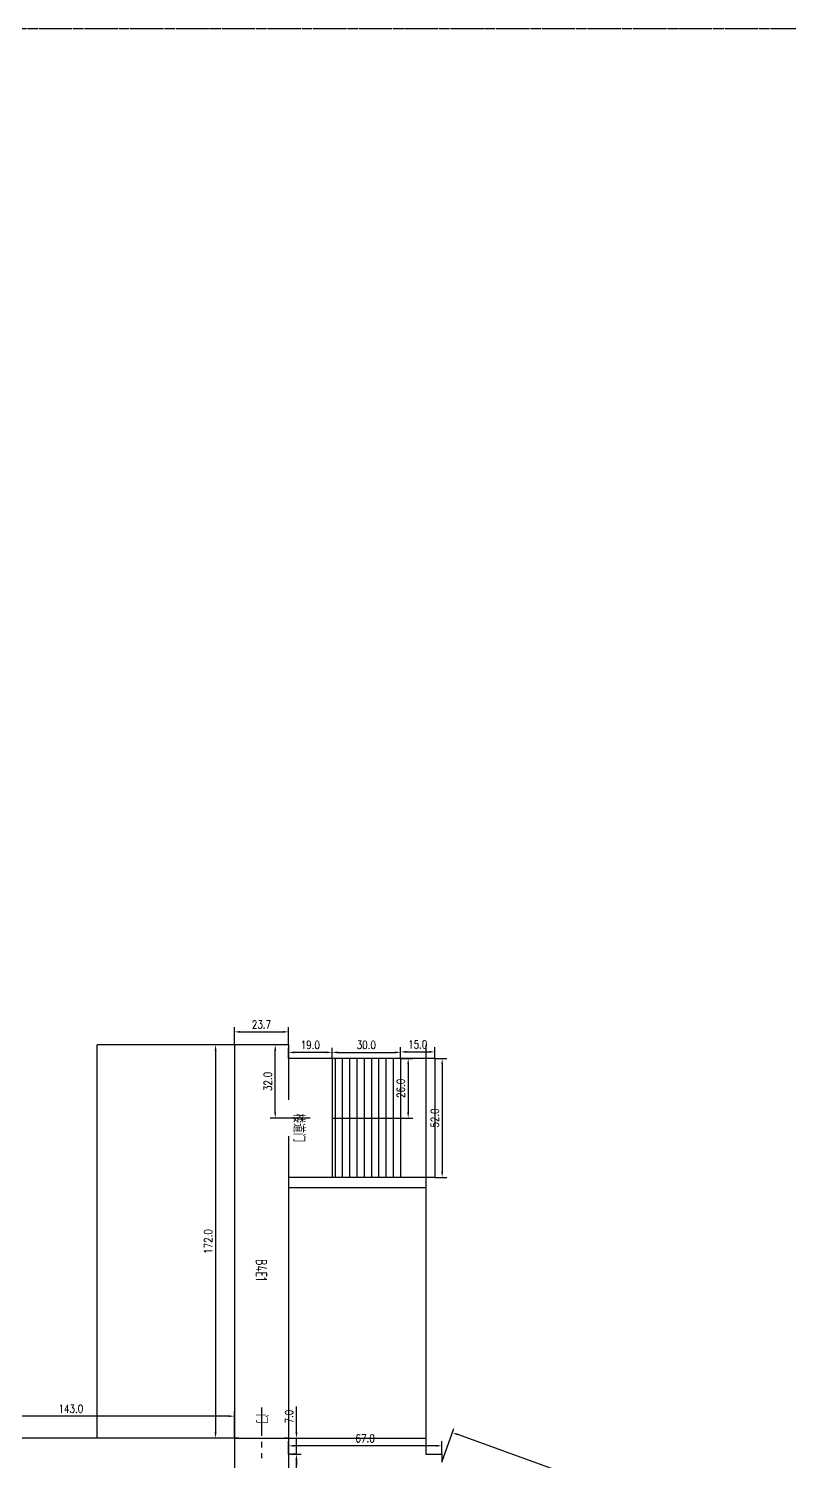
# Model space of a CAD drawing. Header units: millimetres. Extents: x -1254 to 4822, y -4397 to 16.
# Drawn here: x 2520 to 2853, y -627 to 0 of the extents above; entities that cross this region are included whole.
import ezdxf

# ---------------------------------------------------------------- set-up
doc = ezdxf.new("R2010")
doc.units = ezdxf.units.MM
doc.header["$LTSCALE"] = 10
doc.linetypes.add('CENTER', pattern=[2, 1.25, -0.25, 0.25, -0.25])
for name, color, linetype in [('1轮廓实线层', 7, 'Continuous'), ('2细线层', 6, 'Continuous'), ('3中心线层', 1, 'CENTER'), ('5剖面线层', 2, 'Continuous'), ('6文字层', 5, 'Continuous')]:
    doc.layers.add(name, color=color, linetype=linetype)
doc.layers.add('AM_5', color=3, linetype='Continuous', lineweight=25)
doc.styles.add('PC_TEXTSTYLE', font='gbenor.shx', dxfattribs={"width": 0.8, "bigfont": 'hzfs.shx'})
doc.styles.add('TH_GBDIM', font='romans.shx', dxfattribs={"width": 0.8, "bigfont": 'gbcbig.shx'})
doc.dimstyles.new('单位为厘米', dxfattribs={"dimtxt": 3.5, "dimasz": 2.5, "dimexe": 2, "dimexo": 0, "dimgap": 1.5, "dimtad": 1, "dimdec": 1, "dimzin": 0, "dimdsep": 46, "dimtxsty": 'TH_GBDIM', "dimcen": 2.5, "dimclrd": 1, "dimclre": 1, "dimclrt": 5, "dimadec": 0, "dimazin": 0, "dimtfac": 0.714286, "dimtdec": 1, "dimtmove": 0, "dimatfit": 3, "dimfxl": 1, "dimtzin": 0, "dimlwd": -1, "dimlwe": -1, "dimarcsym": 0})
doc.dimstyles.new('单位为厘米$0', dxfattribs={"dimtxt": 3.5, "dimasz": 2.5, "dimexe": 2, "dimexo": 0, "dimgap": 1.5, "dimtad": 1, "dimdec": 1, "dimzin": 0, "dimdsep": 46, "dimtxsty": 'TH_GBDIM', "dimcen": 2.5, "dimclrd": 1, "dimclre": 1, "dimclrt": 5, "dimadec": 0, "dimazin": 0, "dimtfac": 0.714286, "dimtdec": 1, "dimtmove": 0, "dimatfit": 3, "dimfxl": 1, "dimtzin": 0, "dimlwd": -1, "dimlwe": -1, "dimarcsym": 0})

# ---------------------------------------------------------------- blocks, each defined once
blk = doc.blocks.new('*D360')
at = {"layer": '1轮廓实线层', "color": 1, "transparency": 16777216}
for p, q in [((2609.87, -444.4), (2609.87, -436.72)), ((2633.57, -444.4), (2633.57, -436.72)), ((2612.37, -438.72), (2631.07, -438.72))]:
    blk.add_line(p, q, dxfattribs=at)
for points in [[(2612.37, -438.31), (2612.37, -439.14), (2609.87, -438.72)], [(2631.07, -438.31), (2631.07, -439.14), (2633.57, -438.72)]]:
    blk.add_solid(points, dxfattribs=at)
at = {"layer": 'Defpoints', "color": 0, "transparency": 16777216}
for p in [(2609.87, -444.4), (2633.57, -438.72), (2633.57, -444.4)]:
    blk.add_point(p, dxfattribs=at)
at = {"layer": '1轮廓实线层', "color": 5, "transparency": 16777216, "insert": (2621.72, -435.47), "char_height": 3.5, "attachment_point": 5, "style": 'TH_GBDIM'}
blk.add_mtext('23.7', dxfattribs=at)
blk = doc.blocks.new('*D361')
at = {"layer": '1轮廓实线层', "color": 1, "transparency": 16777216}
for p, q in [((2633.57, -444.4), (2625.73, -444.4)), ((2627.73, -473.9), (2627.73, -446.9)), ((2633.57, -476.4), (2625.73, -476.4))]:
    blk.add_line(p, q, dxfattribs=at)
for points in [[(2627.32, -446.9), (2628.15, -446.9), (2627.73, -444.4)], [(2627.32, -473.9), (2628.15, -473.9), (2627.73, -476.4)]]:
    blk.add_solid(points, dxfattribs=at)
at = {"layer": 'Defpoints', "color": 0, "transparency": 16777216}
for p in [(2627.73, -444.4), (2633.57, -444.4), (2633.57, -476.4)]:
    blk.add_point(p, dxfattribs=at)
at = {"layer": '1轮廓实线层', "color": 5, "transparency": 16777216, "insert": (2624.48, -460.4), "char_height": 3.5, "attachment_point": 5, "rotation": 90, "style": 'TH_GBDIM'}
blk.add_mtext('32.0', dxfattribs=at)
blk = doc.blocks.new('*D362')
at = {"layer": '1轮廓实线层', "color": 1, "transparency": 16777216}
for p, q in [((2633.57, -450.4), (2633.57, -445.69)), ((2650.07, -447.69), (2636.07, -447.69)), ((2652.57, -450.4), (2652.57, -445.69))]:
    blk.add_line(p, q, dxfattribs=at)
for points in [[(2636.07, -447.27), (2636.07, -448.11), (2633.57, -447.69)], [(2650.07, -447.27), (2650.07, -448.11), (2652.57, -447.69)]]:
    blk.add_solid(points, dxfattribs=at)
at = {"layer": 'Defpoints', "color": 0, "transparency": 16777216}
for p in [(2633.57, -447.69), (2633.57, -450.4), (2652.57, -450.4)]:
    blk.add_point(p, dxfattribs=at)
at = {"layer": '1轮廓实线层', "color": 5, "transparency": 16777216, "insert": (2643.07, -444.44), "char_height": 3.5, "attachment_point": 5, "style": 'TH_GBDIM'}
blk.add_mtext('19.0', dxfattribs=at)
blk = doc.blocks.new('*D363')
at = {"layer": '1轮廓实线层', "color": 1, "transparency": 16777216}
for p, q in [((2652.57, -450.4), (2652.57, -445.69)), ((2655.07, -447.69), (2680.07, -447.69)), ((2682.57, -450.4), (2682.57, -445.69))]:
    blk.add_line(p, q, dxfattribs=at)
for points in [[(2655.07, -447.27), (2655.07, -448.11), (2652.57, -447.69)], [(2680.07, -447.27), (2680.07, -448.11), (2682.57, -447.69)]]:
    blk.add_solid(points, dxfattribs=at)
at = {"layer": 'Defpoints', "color": 0, "transparency": 16777216}
for p in [(2652.57, -450.4), (2682.57, -447.69), (2682.57, -450.4)]:
    blk.add_point(p, dxfattribs=at)
at = {"layer": '1轮廓实线层', "color": 5, "transparency": 16777216, "insert": (2667.57, -444.44), "char_height": 3.5, "attachment_point": 5, "style": 'TH_GBDIM'}
blk.add_mtext('30.0', dxfattribs=at)
blk = doc.blocks.new('*D364')
at = {"layer": '1轮廓实线层', "color": 1, "transparency": 16777216}
for p, q in [((2682.57, -450.4), (2687.89, -450.4)), ((2685.89, -452.9), (2685.89, -473.9)), ((2682.57, -476.4), (2687.89, -476.4))]:
    blk.add_line(p, q, dxfattribs=at)
for points in [[(2685.47, -452.9), (2686.31, -452.9), (2685.89, -450.4)], [(2685.47, -473.9), (2686.31, -473.9), (2685.89, -476.4)]]:
    blk.add_solid(points, dxfattribs=at)
at = {"layer": 'Defpoints', "color": 0, "transparency": 16777216}
for p in [(2682.57, -450.4), (2682.57, -476.4), (2685.89, -476.4)]:
    blk.add_point(p, dxfattribs=at)
at = {"layer": '1轮廓实线层', "color": 5, "transparency": 16777216, "insert": (2682.64, -463.4), "char_height": 3.5, "attachment_point": 5, "rotation": 90, "style": 'TH_GBDIM'}
blk.add_mtext('26.0', dxfattribs=at)
blk = doc.blocks.new('*D365')
at = {"layer": '1轮廓实线层', "color": 1, "transparency": 16777216}
for p, q in [((2697.57, -450.4), (2702.75, -450.4)), ((2700.75, -452.9), (2700.75, -499.9)), ((2697.57, -502.4), (2702.75, -502.4))]:
    blk.add_line(p, q, dxfattribs=at)
for points in [[(2700.33, -452.9), (2701.16, -452.9), (2700.75, -450.4)], [(2700.33, -499.9), (2701.16, -499.9), (2700.75, -502.4)]]:
    blk.add_solid(points, dxfattribs=at)
at = {"layer": 'Defpoints', "color": 0, "transparency": 16777216}
for p in [(2697.57, -450.4), (2697.57, -502.4), (2700.75, -502.4)]:
    blk.add_point(p, dxfattribs=at)
at = {"layer": '1轮廓实线层', "color": 5, "transparency": 16777216, "insert": (2697.5, -476.4), "char_height": 3.5, "attachment_point": 5, "rotation": 90, "style": 'TH_GBDIM'}
blk.add_mtext('52.0', dxfattribs=at)
blk = doc.blocks.new('*D366')
at = {"layer": '1轮廓实线层', "color": 1, "transparency": 16777216}
for p, q in [((2682.57, -450.4), (2682.57, -445.48)), ((2685.07, -447.48), (2695.07, -447.48)), ((2697.57, -450.4), (2697.57, -445.48))]:
    blk.add_line(p, q, dxfattribs=at)
for points in [[(2685.07, -447.06), (2685.07, -447.9), (2682.57, -447.48)], [(2695.07, -447.06), (2695.07, -447.9), (2697.57, -447.48)]]:
    blk.add_solid(points, dxfattribs=at)
at = {"layer": 'Defpoints', "color": 0, "transparency": 16777216}
for p in [(2682.57, -450.4), (2697.57, -447.48), (2697.57, -450.4)]:
    blk.add_point(p, dxfattribs=at)
at = {"layer": '1轮廓实线层', "color": 5, "transparency": 16777216, "insert": (2690.07, -444.23), "char_height": 3.5, "attachment_point": 5, "style": 'TH_GBDIM'}
blk.add_mtext('15.0', dxfattribs=at)
blk = doc.blocks.new('*D367')
at = {"layer": '1轮廓实线层', "color": 1, "transparency": 16777216}
for p, q in [((2609.87, -444.4), (2599.65, -444.4)), ((2601.65, -446.9), (2601.65, -613.9)), ((2609.87, -616.4), (2599.65, -616.4))]:
    blk.add_line(p, q, dxfattribs=at)
for points in [[(2601.23, -446.9), (2602.07, -446.9), (2601.65, -444.4)], [(2601.23, -613.9), (2602.07, -613.9), (2601.65, -616.4)]]:
    blk.add_solid(points, dxfattribs=at)
at = {"layer": 'Defpoints', "color": 0, "transparency": 16777216}
for p in [(2609.87, -444.4), (2601.65, -616.4), (2609.87, -616.4)]:
    blk.add_point(p, dxfattribs=at)
at = {"layer": '1轮廓实线层', "color": 5, "transparency": 16777216, "insert": (2598.4, -530.4), "char_height": 3.5, "attachment_point": 5, "rotation": 90, "style": 'TH_GBDIM'}
blk.add_mtext('172.0', dxfattribs=at)
blk = doc.blocks.new('*D369')
at = {"layer": '1轮廓实线层', "color": 1, "transparency": 16777216}
for p, q in [((2637.01, -613.9), (2637.01, -602.53)), ((2633.57, -616.4), (2639.01, -616.4)), ((2637.01, -623.4), (2637.01, -616.4)), ((2634.42, -623.4), (2639.01, -623.4)), ((2637.01, -625.9), (2637.01, -628.4))]:
    blk.add_line(p, q, dxfattribs=at)
for points in [[(2636.59, -613.9), (2637.43, -613.9), (2637.01, -616.4)], [(2636.59, -625.9), (2637.43, -625.9), (2637.01, -623.4)]]:
    blk.add_solid(points, dxfattribs=at)
at = {"layer": 'Defpoints', "color": 0, "transparency": 16777216}
for p in [(2633.57, -616.4), (2637.01, -616.4), (2634.42, -623.4)]:
    blk.add_point(p, dxfattribs=at)
at = {"layer": '1轮廓实线层', "color": 5, "transparency": 16777216, "insert": (2633.76, -606.97), "char_height": 3.5, "attachment_point": 5, "rotation": 90, "style": 'TH_GBDIM'}
blk.add_mtext('7.0', dxfattribs=at)
blk = doc.blocks.new('*D370')
at = {"layer": '1轮廓实线层', "color": 1, "transparency": 16777216}
for p, q in [((2637.1, -623.4), (2635.01, -623.4)), ((2637.01, -665.9), (2637.01, -625.9)), ((2637.01, -668.4), (2635.01, -668.4))]:
    blk.add_line(p, q, dxfattribs=at)
for points in [[(2636.59, -625.9), (2637.43, -625.9), (2637.01, -623.4)], [(2636.59, -665.9), (2637.43, -665.9), (2637.01, -668.4)]]:
    blk.add_solid(points, dxfattribs=at)
at = {"layer": 'Defpoints', "color": 0, "transparency": 16777216}
for p in [(2637.01, -623.4), (2637.1, -623.4), (2637.01, -668.4)]:
    blk.add_point(p, dxfattribs=at)
at = {"layer": '1轮廓实线层', "color": 5, "transparency": 16777216, "insert": (2633.76, -645.9), "char_height": 3.5, "attachment_point": 5, "rotation": 90, "style": 'TH_GBDIM'}
blk.add_mtext('45.0', dxfattribs=at)
blk = doc.blocks.new('*D394')
at = {"layer": '1轮廓实线层', "color": 1, "transparency": 16777216}
for p, q in [((2466.87, -616.4), (2466.87, -604.78)), ((2607.37, -606.78), (2469.37, -606.78)), ((2609.87, -616.4), (2609.87, -604.78))]:
    blk.add_line(p, q, dxfattribs=at)
for points in [[(2469.37, -606.36), (2469.37, -607.19), (2466.87, -606.78)], [(2607.37, -606.36), (2607.37, -607.19), (2609.87, -606.78)]]:
    blk.add_solid(points, dxfattribs=at)
at = {"layer": 'Defpoints', "color": 0, "transparency": 16777216}
for p in [(2466.87, -606.78), (2466.87, -616.4), (2609.87, -616.4)]:
    blk.add_point(p, dxfattribs=at)
at = {"layer": '1轮廓实线层', "color": 5, "transparency": 16777216, "insert": (2538.37, -603.53), "char_height": 3.5, "attachment_point": 5, "style": 'TH_GBDIM'}
blk.add_mtext('143.0', dxfattribs=at)
blk = doc.blocks.new('*D404')
at = {"layer": '1轮廓实线层', "color": 1, "transparency": 16777216}
for p, q in [((2633.57, -623.4), (2633.57, -617.73)), ((2698.07, -619.73), (2636.07, -619.73)), ((2700.57, -623.4), (2700.57, -617.73))]:
    blk.add_line(p, q, dxfattribs=at)
for points in [[(2636.07, -619.31), (2636.07, -620.15), (2633.57, -619.73)], [(2698.07, -619.31), (2698.07, -620.15), (2700.57, -619.73)]]:
    blk.add_solid(points, dxfattribs=at)
at = {"layer": 'Defpoints', "color": 0, "transparency": 16777216}
for p in [(2633.57, -619.73), (2633.57, -623.4), (2700.57, -623.4)]:
    blk.add_point(p, dxfattribs=at)
at = {"layer": '1轮廓实线层', "color": 5, "transparency": 16777216, "insert": (2667.07, -616.48), "char_height": 3.5, "attachment_point": 5, "style": 'TH_GBDIM'}
blk.add_mtext('67.0', dxfattribs=at)
blk = doc.blocks.new('*D405')
at = {"layer": '1轮廓实线层', "color": 1, "transparency": 16777216}
for p, q in [((2700.57, -626.9), (2705.91, -612.11)), ((3023.6, -729.03), (2707.58, -614.84)), ((3021.29, -742.79), (3026.64, -727.99))]:
    blk.add_line(p, q, dxfattribs=at)
for points in [[(2707.72, -614.44), (2707.44, -615.23), (2705.23, -613.99)], [(3023.75, -728.63), (3023.46, -729.42), (3025.96, -729.88)]]:
    blk.add_solid(points, dxfattribs=at)
at = {"layer": 'Defpoints', "color": 0, "transparency": 16777216}
for p in [(2705.23, -613.99), (2700.57, -626.9), (3021.29, -742.79)]:
    blk.add_point(p, dxfattribs=at)
at = {"layer": '1轮廓实线层', "color": 5, "transparency": 16777216, "insert": (2866.7, -668.87), "char_height": 3.5, "attachment_point": 5, "rotation": 340.13335, "style": 'TH_GBDIM'}
blk.add_mtext('{3390}{}{}', dxfattribs=at)
blk = doc.blocks.new('*D625')
at = {"layer": 'AM_5', "color": 1, "transparency": 16777216}
for p, q in [((3902.54, 0), (3924.51, 0)), ((3922.51, -1121.4), (3922.51, -2.5)), ((2266.87, -1123.9), (3924.51, -1123.9))]:
    blk.add_line(p, q, dxfattribs=at)
for points in [[(3922.09, -2.5), (3922.92, -2.5), (3922.51, 0)], [(3922.09, -1121.4), (3922.92, -1121.4), (3922.51, -1123.9)]]:
    blk.add_solid(points, dxfattribs=at)
at = {"layer": 'Defpoints', "color": 0, "transparency": 16777216}
for p in [(3902.54, 0), (3922.51, 0), (2266.87, -1123.9)]:
    blk.add_point(p, dxfattribs=at)
at = {"layer": 'AM_5', "color": 5, "transparency": 16777216, "insert": (3919.26, -561.95), "char_height": 3.5, "attachment_point": 5, "rotation": 90, "style": 'TH_GBDIM'}
blk.add_mtext('1123.9', dxfattribs=at)

msp = doc.modelspace()

# ---------------------------------------------------------------- hatches: boundary and pattern name
at = {"layer": '5剖面线层'}
h = msp.add_hatch(dxfattribs=at)
h.set_pattern_fill('ANSI31', color=256, angle=225, style=0)
h.set_pattern_definition([(270, (-162.1797, -444.4), (3.175, -3e-15), [])])
h.paths.add_polyline_path([(2682.565, -476.4), (2682.565, -450.4), (2652.565, -450.4), (2652.565, -476.4)])
h.paths.add_polyline_path([(2682.565, -502.4), (2682.565, -476.4), (2652.565, -476.4), (2652.565, -502.4)])

# ---------------------------------------------------------------- linework, layer by layer
at = {"layer": '1轮廓实线层'}
for p, q in [((2549.862, -616.4), (2549.862, -444.4)), ((2609.865, -444.4), (2549.862, -444.4)), ((2609.865, -444.4), (2609.865, -616.4)), ((2633.565, -444.4), (2609.865, -444.4)), ((2633.565, -444.4), (2633.565, -468.4)), ((2693.66, -444.4), (2693.66, -613.33)), ((2652.565, -450.4), (2633.565, -450.4)), ((2652.565, -450.4), (2652.565, -502.4)), ((2682.565, -450.4), (2652.565, -450.4)), ((2682.565, -450.4), (2682.565, -502.4)), ((2697.565, -450.4), (2682.565, -450.4)), ((2697.565, -450.4), (2697.565, -502.4)), ((2652.565, -476.4), (2682.565, -476.4)), ((2633.565, -484.4), (2633.565, -637.9)), ((2697.565, -502.4), (2633.565, -502.4)), ((2693.569, -506.938), (2633.565, -506.938)), ((2693.66, -613.33), (2693.66, -623.4)), ((2609.865, -616.4), (2266.865, -616.4)), ((2611.715, -616.4), (2609.865, -616.4)), ((2633.565, -616.4), (2631.715, -616.4)), ((2633.565, -616.4), (2693.66, -616.4)), ((2634.419, -623.4), (2633.565, -623.4)), ((2693.66, -623.4), (2700.565, -623.4)), ((2700.565, -623.4), (2700.565, -626.9))]:
    msp.add_line(p, q, dxfattribs=at)
at = {"layer": '2细线层'}
for q in [(2633.565, -616.4), (2609.865, -673.4)]:
    msp.add_line((2609.865, -616.4), q, dxfattribs=at)
at = {"layer": '3中心线层'}
for p, q in [((-1253.587, 0), (4822.254, 0)), ((1784.333, 0), (3902.542, 0)), ((2643.076, -476.4), (2624.26, -476.4)), ((2621.715, -602.946), (2621.715, -625.178))]:
    msp.add_line(p, q, dxfattribs=at)

# ---------------------------------------------------------------- texts
at = {"layer": '6文字层', "char_height": 5, "attachment_point": 1, "rotation": 270, "style": 'PC_TEXTSTYLE'}
for s, insert in [('楼道门', (2640.592, -474.41)), ('B4E1', (2624.191, -538.072)), ('门', (2624.343, -605.751))]:
    msp.add_mtext_dynamic_manual_height_columns(s, width=17.95718, gutter_width=25, heights=[0], dxfattribs=dict(at, insert=insert))

# ---------------------------------------------------------------- dimensions: what is measured, and where the dimension line sits
at = {"layer": '1轮廓实线层'}
for base, p1, p2, picture, middle in [((2633.565, -438.724), (2609.865, -444.4), (2633.565, -444.4), '*D360', (2621.715, -435.474)), ((2633.565, -447.69), (2652.565, -450.4), (2633.565, -450.4), '*D362', (2643.065, -444.44)), ((2682.565, -447.69), (2652.565, -450.4), (2682.565, -450.4), '*D363', (2667.565, -444.44)), ((2697.565, -447.481), (2682.565, -450.4), (2697.565, -450.4), '*D366', (2690.065, -444.231)), ((2466.865, -606.776), (2609.865, -616.4), (2466.865, -616.4), '*D394', (2538.365, -603.526)), ((2633.565, -619.729), (2700.565, -623.4), (2633.565, -623.4), '*D404', (2667.065, -616.479))]:
    dim = msp.add_linear_dim(base=base, p1=p1, p2=p2, dimstyle='单位为厘米', dxfattribs=at)
    dim.commit()
    dim.dimension.update_dxf_attribs({"geometry": picture, "text_midpoint": middle})
for base, p1, p2, picture, middle in [((2601.651, -616.4), (2609.865, -444.4), (2609.865, -616.4), '*D367', (2598.401, -530.4)), ((2627.734, -444.4), (2633.565, -476.4), (2633.565, -444.4), '*D361', (2624.484, -460.4)), ((2685.89, -476.4), (2682.565, -450.4), (2682.565, -476.4), '*D364', (2682.64, -463.4)), ((2700.746, -502.4), (2697.565, -450.4), (2697.565, -502.4), '*D365', (2697.496, -476.4)), ((2637.011, -616.4), (2634.419, -623.4), (2633.565, -616.4), '*D369', (2633.761, -606.967)), ((2637.011, -623.4), (2637.011, -668.4), (2637.097, -623.4), '*D370', (2633.761, -645.9))]:
    dim = msp.add_linear_dim(base=base, p1=p1, p2=p2, angle=270, dimstyle='单位为厘米', dxfattribs=at)
    dim.commit()
    dim.dimension.update_dxf_attribs({"geometry": picture, "text_midpoint": middle})
dim = msp.add_aligned_dim(p1=(3021.29, -742.79), p2=(2700.565, -626.9), distance=-13.731, text='{3390}{}{}', dimstyle='单位为厘米', override={"dimgap": 1.5, "dimtad": 1, "dimjust": 0, "dimdec": 1, "dimlfac": 10, "dimse1": 0, "dimse2": 0, "dimsd1": 0, "dimsd2": 0}, dxfattribs=at)
dim.commit()
dim.dimension.update_dxf_attribs({"geometry": '*D405', "text_midpoint": (2866.698, -668.874)})
at = {"layer": 'AM_5'}
dim = msp.add_linear_dim(base=(3922.507, 0), p1=(2266.865, -1123.9), p2=(3902.542, 0), angle=90, dimstyle='单位为厘米$0', override={"dimpost": ''}, dxfattribs=at)
dim.commit()
dim.dimension.update_dxf_attribs({"geometry": '*D625', "text_midpoint": (3919.257, -561.95)})

doc.saveas('drawing.dxf')
